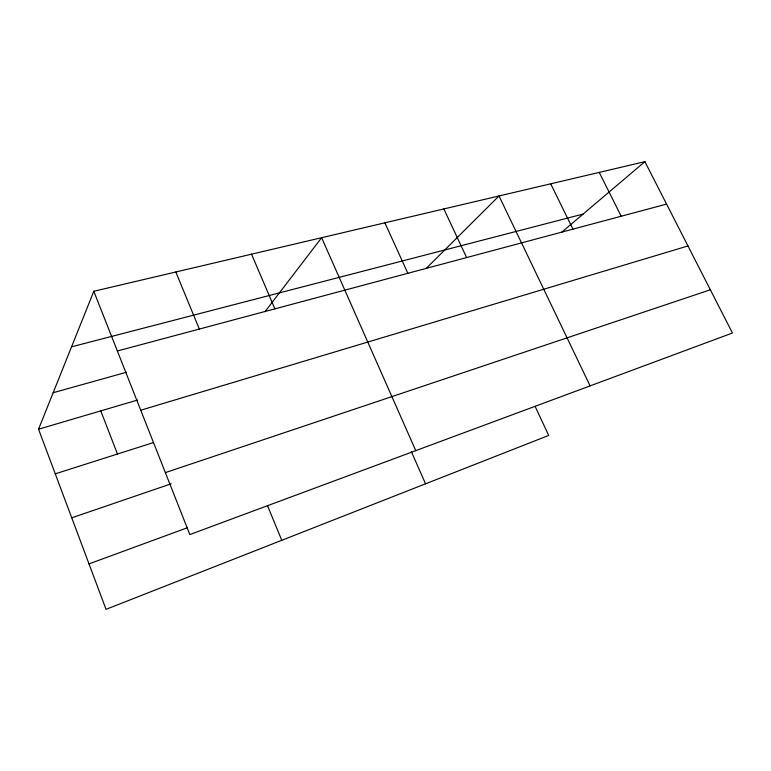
<?xml version="1.0" encoding="UTF-8"?>
<svg xmlns="http://www.w3.org/2000/svg" width="771" height="771" viewBox="0 0 771 771"><rect width="100%" height="100%" fill="white"/><g stroke="black" fill="none" stroke-linecap="round" stroke-linejoin="round"><path stroke-width="1.16" d="M535.074 406.298L548.701 435.432L106.032 609.341L38.55 429.216L93.792 291.284L644.893 161.659L732.45 333.014L189.82 534.563L93.792 291.284M265.002 311.686L321.632 237.69L415.771 450.64M426.267 268.366L499.02 195.969L590.104 385.885M561.423 232.476L644.893 161.659M89.002 563.89L187.199 527.807M71.742 517.823L171.123 483.822M165.37 472.613L710.361 289.78M55.261 473.837L153.545 442.544M140.736 410.22L687.963 245.949M38.55 429.216L137.566 400.043M53.17 392.718L126.55 372.229M117.356 350.988L666.578 204.103M71.549 346.825L583.136 214.059M599.231 172.396L621.204 216.237M550.706 183.816L572.949 229.141M443.855 208.941L466.619 257.581M384.874 222.819L407.859 273.3M411.357 451.661L425.544 483.812M251.539 254.179L274.9 308.853M175.827 271.99L199.323 329.072M267.624 505.911L281.752 540.307M100.77 410.885L117.481 454.023"/></g></svg>
